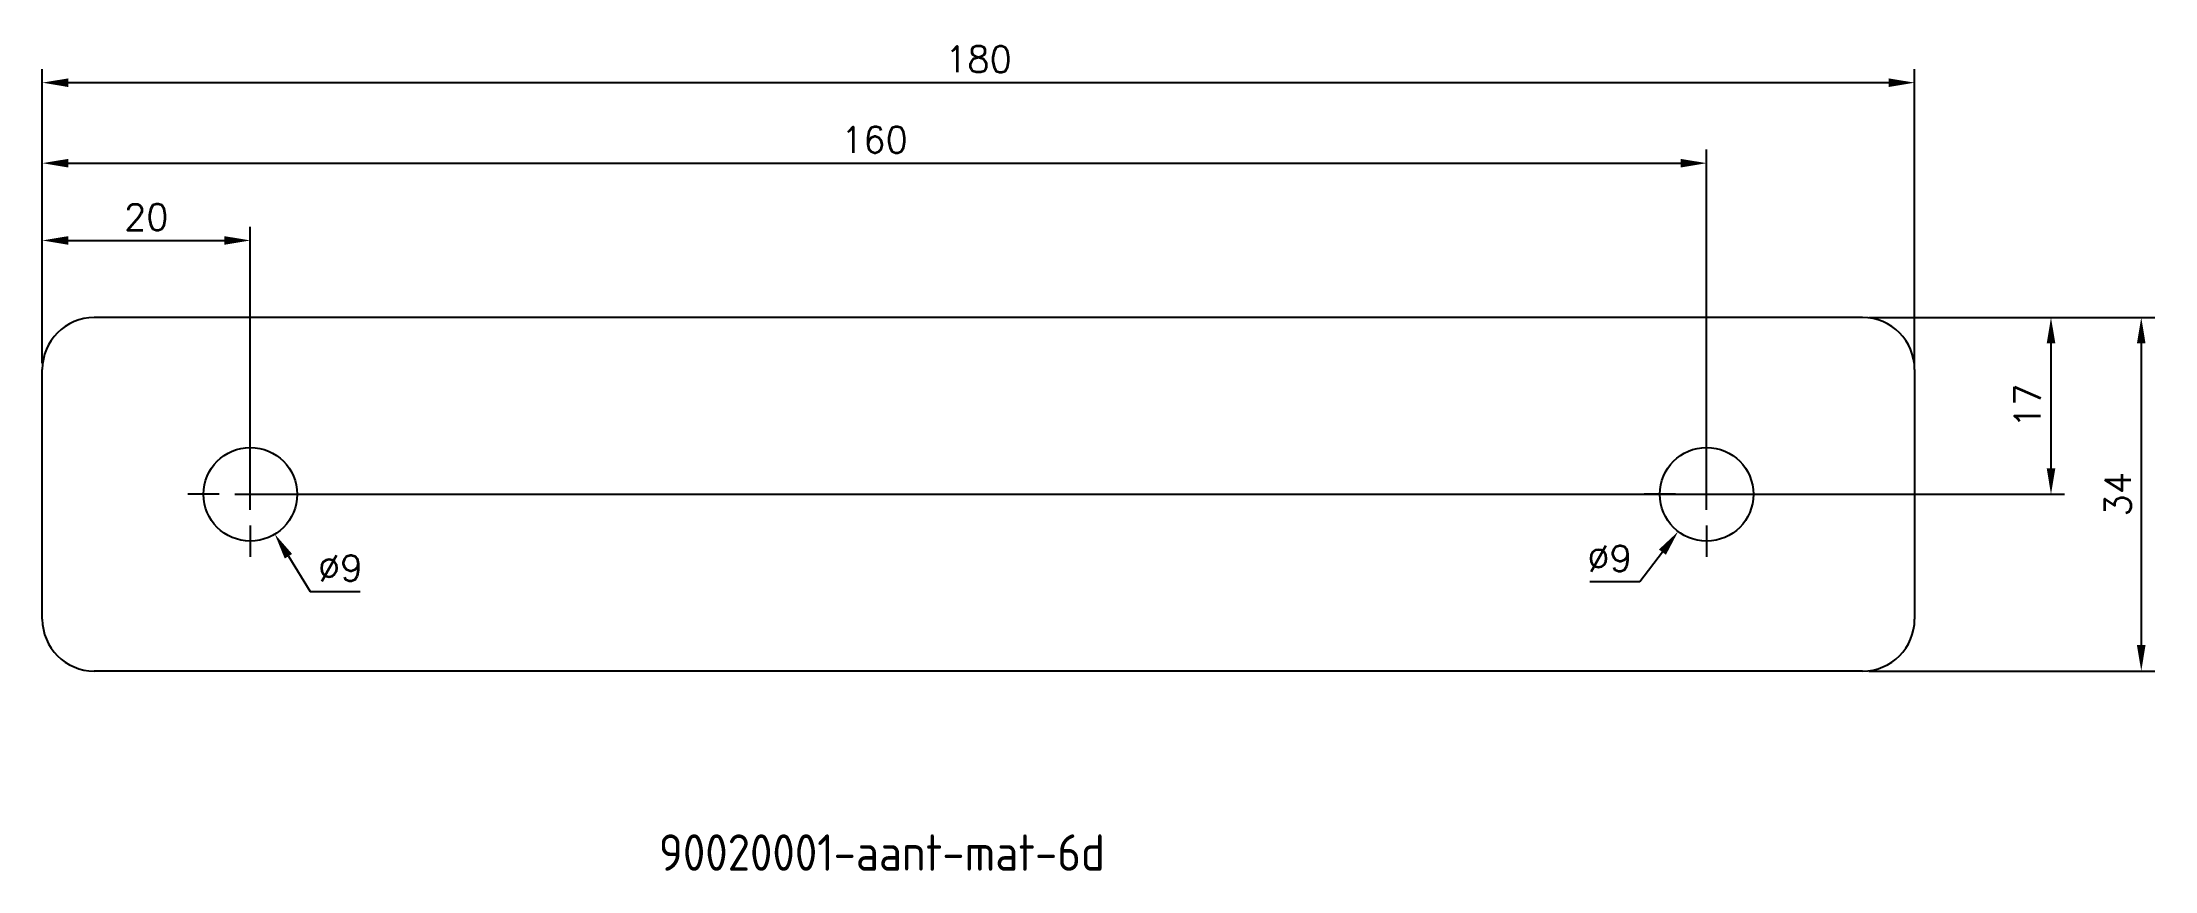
# Model space of a CAD drawing. Extents: x 2985 to 3188, y 178 to 258.
import ezdxf

# ---------------------------------------------------------------- set-up
doc = ezdxf.new("R2010")
doc.units = 0
doc.header["$LTSCALE"] = 0.15
doc.layers.get('DEFPOINTS').update_dxf_attribs({"linetype": 'CONTINUOUS'})
for name, color, linetype in [('50VOL', 13, 'CONTINUOUS'), ('70VOL', 5, 'CONTINUOUS'), ('BRANDLIJN', 93, 'CONTINUOUS')]:
    doc.layers.add(name, color=color, linetype=linetype)
doc.styles.add('ROMANS', font='romans.shx')
doc.styles.get("Standard").update_dxf_attribs({"font": 'isocp.shx'})
doc.dimstyles.new('1_OP_01$0', dxfattribs={"dimtxt": 2.5, "dimasz": 2.5, "dimexe": 1.3, "dimexo": 0.6, "dimgap": 1, "dimtad": 1, "dimdec": 1, "dimdsep": 46, "dimtxsty": 'ROMANS', "dimcen": 2.5, "dimclrd": 150, "dimclre": 150, "dimclrt": 5, "dimadec": 0, "dimazin": 0, "dimtfac": 1, "dimtdec": 1, "dimtmove": 0, "dimatfit": 3, "dimfxl": 0, "dimtolj": 1, "dimtzin": 0, "dimarcsym": 0})
doc.dimstyles.new('1_OP_01$3', dxfattribs={"dimtxt": 2.5, "dimasz": 2.5, "dimexe": 1.3, "dimexo": 0.6, "dimgap": 1, "dimtad": 1, "dimtoh": 1, "dimdec": 1, "dimdsep": 46, "dimtxsty": 'ROMANS', "dimcen": -1.5, "dimclrd": 150, "dimclre": 150, "dimclrt": 5, "dimadec": 0, "dimazin": 0, "dimtfac": 1, "dimtdec": 1, "dimtofl": 0, "dimtmove": 0, "dimatfit": 0, "dimfxl": 0, "dimtolj": 1, "dimtzin": 0, "dimarcsym": 0})

# ---------------------------------------------------------------- blocks, each defined once
blk = doc.blocks.new('*D12')
at = {"layer": '70VOL', "color": 150, "lineweight": -2}
for p, q in [((2984.55, 227.09), (2984.55, 240.2)), ((3004.55, 215.09), (3004.55, 240.2)), ((2987.05, 238.9), (3002.05, 238.9))]:
    blk.add_line(p, q, dxfattribs=at)
at = {"layer": '70VOL', "color": 150}
for points in [[(2987.05, 239.31), (2987.05, 238.48), (2984.55, 238.9)], [(3002.05, 239.31), (3002.05, 238.48), (3004.55, 238.9)]]:
    blk.add_solid(points, dxfattribs=at)
at = {"layer": 'DEFPOINTS', "color": 0}
for p in [(3004.55, 238.9), (2984.55, 226.49), (3004.55, 214.49)]:
    blk.add_point(p, dxfattribs=at)
at = {"layer": '70VOL', "color": 5, "insert": (2994.55, 241.15), "char_height": 2.5, "attachment_point": 5, "style": 'ROMANS'}
blk.add_mtext('\\A1;20', dxfattribs=at)
blk = doc.blocks.new('*D13')
at = {"layer": '70VOL', "color": 150, "lineweight": -2}
for p, q in [((2984.55, 227.09), (2984.55, 247.63)), ((2987.05, 246.33), (3142.05, 246.33)), ((3144.55, 215.09), (3144.55, 247.63))]:
    blk.add_line(p, q, dxfattribs=at)
at = {"layer": '70VOL', "color": 150}
for points in [[(2987.05, 246.74), (2987.05, 245.91), (2984.55, 246.33)], [(3142.05, 246.74), (3142.05, 245.91), (3144.55, 246.33)]]:
    blk.add_solid(points, dxfattribs=at)
at = {"layer": 'DEFPOINTS', "color": 0}
for p in [(3144.55, 246.33), (2984.55, 226.49), (3144.55, 214.49)]:
    blk.add_point(p, dxfattribs=at)
at = {"layer": '70VOL', "color": 5, "insert": (3064.55, 248.58), "char_height": 2.5, "attachment_point": 5, "style": 'ROMANS'}
blk.add_mtext('\\A1;160', dxfattribs=at)
blk = doc.blocks.new('*D14')
at = {"layer": '70VOL', "color": 150, "lineweight": -2}
for p, q in [((2984.55, 227.09), (2984.55, 255.37)), ((2987.05, 254.07), (3162.05, 254.07)), ((3164.55, 227.09), (3164.55, 255.37))]:
    blk.add_line(p, q, dxfattribs=at)
at = {"layer": '70VOL', "color": 150}
for points in [[(2987.05, 254.48), (2987.05, 253.65), (2984.55, 254.07)], [(3162.05, 254.48), (3162.05, 253.65), (3164.55, 254.07)]]:
    blk.add_solid(points, dxfattribs=at)
at = {"layer": 'DEFPOINTS', "color": 0}
for p in [(3164.55, 254.07), (2984.55, 226.49), (3164.55, 226.49)]:
    blk.add_point(p, dxfattribs=at)
at = {"layer": '70VOL', "color": 5, "insert": (3074.55, 256.32), "char_height": 2.5, "attachment_point": 5, "style": 'ROMANS'}
blk.add_mtext('\\A1;180', dxfattribs=at)
blk = doc.blocks.new('*D15')
at = {"layer": '70VOL', "color": 150, "lineweight": -2}
for p, q in [((3160.15, 231.49), (3178.96, 231.49)), ((3177.66, 228.99), (3177.66, 216.99)), ((3005.15, 214.49), (3178.96, 214.49))]:
    blk.add_line(p, q, dxfattribs=at)
at = {"layer": '70VOL', "color": 150}
for points in [[(3177.25, 228.99), (3178.08, 228.99), (3177.66, 231.49)], [(3177.25, 216.99), (3178.08, 216.99), (3177.66, 214.49)]]:
    blk.add_solid(points, dxfattribs=at)
at = {"layer": 'DEFPOINTS', "color": 0}
for p in [(3159.55, 231.49), (3004.55, 214.49), (3177.66, 214.49)]:
    blk.add_point(p, dxfattribs=at)
at = {"layer": '70VOL', "color": 5, "insert": (3175.41, 222.99), "char_height": 2.5, "attachment_point": 5, "rotation": 90, "style": 'ROMANS'}
blk.add_mtext('\\A1;17', dxfattribs=at)
blk = doc.blocks.new('*D16')
at = {"layer": '70VOL', "color": 150, "lineweight": -2}
for p, q in [((3160.15, 231.49), (3187.64, 231.49)), ((3186.34, 228.99), (3186.34, 199.99)), ((3160.15, 197.49), (3187.64, 197.49))]:
    blk.add_line(p, q, dxfattribs=at)
at = {"layer": '70VOL', "color": 150}
for points in [[(3185.92, 228.99), (3186.75, 228.99), (3186.34, 231.49)], [(3185.92, 199.99), (3186.75, 199.99), (3186.34, 197.49)]]:
    blk.add_solid(points, dxfattribs=at)
at = {"layer": 'DEFPOINTS', "color": 0}
for p in [(3159.55, 231.49), (3159.55, 197.49), (3186.34, 197.49)]:
    blk.add_point(p, dxfattribs=at)
at = {"layer": '70VOL', "color": 5, "insert": (3184.09, 214.49), "char_height": 2.5, "attachment_point": 5, "rotation": 90, "style": 'ROMANS'}
blk.add_mtext('\\A1;34', dxfattribs=at)
blk = doc.blocks.new('*D17')
at = {"layer": '70VOL', "color": 150, "lineweight": -2}
for p, q in [((3004.55, 217.49), (3004.55, 220.49)), ((3004.55, 212.99), (3004.55, 215.99)), ((3001.55, 214.49), (2998.55, 214.49)), ((3003.05, 214.49), (3006.05, 214.49)), ((3007.55, 214.49), (3010.55, 214.49)), ((3004.55, 211.49), (3004.55, 208.49)), ((3008.21, 208.53), (3010.3, 205.15)), ((3010.3, 205.15), (3015.1, 205.15))]:
    blk.add_line(p, q, dxfattribs=at)
at = {"layer": '70VOL', "color": 150}
blk.add_solid([(3008.57, 208.75), (3007.86, 208.31), (3006.9, 210.66)], dxfattribs=at)
at = {"layer": 'DEFPOINTS', "color": 0}
for p in [(3002.19, 218.32), (3006.9, 210.66)]:
    blk.add_point(p, dxfattribs=at)
at = {"layer": '70VOL', "color": 5, "insert": (3013.2, 207.4), "char_height": 2.5, "attachment_point": 5, "style": 'ROMANS'}
blk.add_mtext('\\A1;∅9', dxfattribs=at)
blk = doc.blocks.new('*D18')
at = {"layer": '70VOL', "color": 150, "lineweight": -2}
for p, q in [((3144.55, 217.49), (3144.55, 220.49)), ((3144.55, 212.99), (3144.55, 215.99)), ((3141.55, 214.49), (3138.55, 214.49)), ((3143.05, 214.49), (3146.05, 214.49)), ((3147.55, 214.49), (3150.55, 214.49)), ((3144.55, 211.49), (3144.55, 208.49)), ((3140.3, 208.92), (3138.14, 206.08)), ((3138.14, 206.08), (3133.33, 206.08))]:
    blk.add_line(p, q, dxfattribs=at)
at = {"layer": '70VOL', "color": 150}
blk.add_solid([(3139.97, 209.18), (3140.64, 208.67), (3141.82, 210.91)], dxfattribs=at)
at = {"layer": 'DEFPOINTS', "color": 0}
for p in [(3147.27, 218.07), (3141.82, 210.91)]:
    blk.add_point(p, dxfattribs=at)
at = {"layer": '70VOL', "color": 5, "insert": (3135.23, 208.33), "char_height": 2.5, "attachment_point": 5, "style": 'ROMANS'}
blk.add_mtext('\\A1;∅9', dxfattribs=at)

msp = doc.modelspace()

# ---------------------------------------------------------------- linework, layer by layer
at = {"layer": '50VOL'}
for p, q in [((3159.55, 231.49), (2989.55, 231.49)), ((2984.55, 202.49), (2984.55, 226.49)), ((3164.55, 226.49), (3164.55, 202.49)), ((3159.55, 197.49), (2989.55, 197.49))]:
    msp.add_line(p, q, dxfattribs=at)
for centre in [(3004.55, 214.49), (3144.55, 214.49)]:
    msp.add_circle(centre, 4.5, dxfattribs=at)
for centre, start, end in [((2989.55, 226.49), 90, 180), ((3159.55, 226.49), 0, 90), ((2989.55, 202.49), 180, 270), ((3159.55, 202.49), 270, 0)]:
    msp.add_arc(centre, 5, start, end, dxfattribs=at)

# ---------------------------------------------------------------- texts
at = {"layer": 'BRANDLIJN', "ltscale": 0.05}
msp.add_text('90020001-aant-mat-6d', height=3.5, dxfattribs=at).set_placement((3043.82, 178.29, 5.4))

# ---------------------------------------------------------------- dimensions: what is measured, and where the dimension line sits
at = {"layer": '70VOL'}
for base, p2, picture, middle in [((3164.55, 254.07), (3164.55, 226.49), '*D14', (3074.55, 256.32)), ((3144.55, 246.33), (3144.55, 214.49), '*D13', (3064.55, 248.58)), ((3004.55, 238.9), (3004.55, 214.49), '*D12', (2994.55, 241.15))]:
    dim = msp.add_linear_dim(base=base, p1=(2984.55, 226.49), p2=p2, dimstyle='1_OP_01$0', dxfattribs=at)
    dim.commit()
    dim.dimension.update_dxf_attribs({"geometry": picture, "text_midpoint": middle})
for base, p2, picture, middle in [((3177.66, 214.49), (3004.55, 214.49), '*D15', (3175.41, 222.99)), ((3186.34, 197.49), (3159.55, 197.49), '*D16', (3184.09, 214.49))]:
    dim = msp.add_linear_dim(base=base, p1=(3159.55, 231.49), p2=p2, angle=90, dimstyle='1_OP_01$0', dxfattribs=at)
    dim.commit()
    dim.dimension.update_dxf_attribs({"geometry": picture, "text_midpoint": middle})
for p1, p2, picture, middle in [((3002.19, 218.32), (3006.9, 210.66), '*D17', (3013.2, 205.15)), ((3147.27, 218.07), (3141.82, 210.91), '*D18', (3135.23, 206.08))]:
    dim = msp.add_diameter_dim_2p(p1=p1, p2=p2, dimstyle='1_OP_01$3', dxfattribs=at)
    dim.commit()
    dim.dimension.update_dxf_attribs({"geometry": picture, "text_midpoint": middle, "dimtype": 163})

doc.saveas('drawing.dxf')
